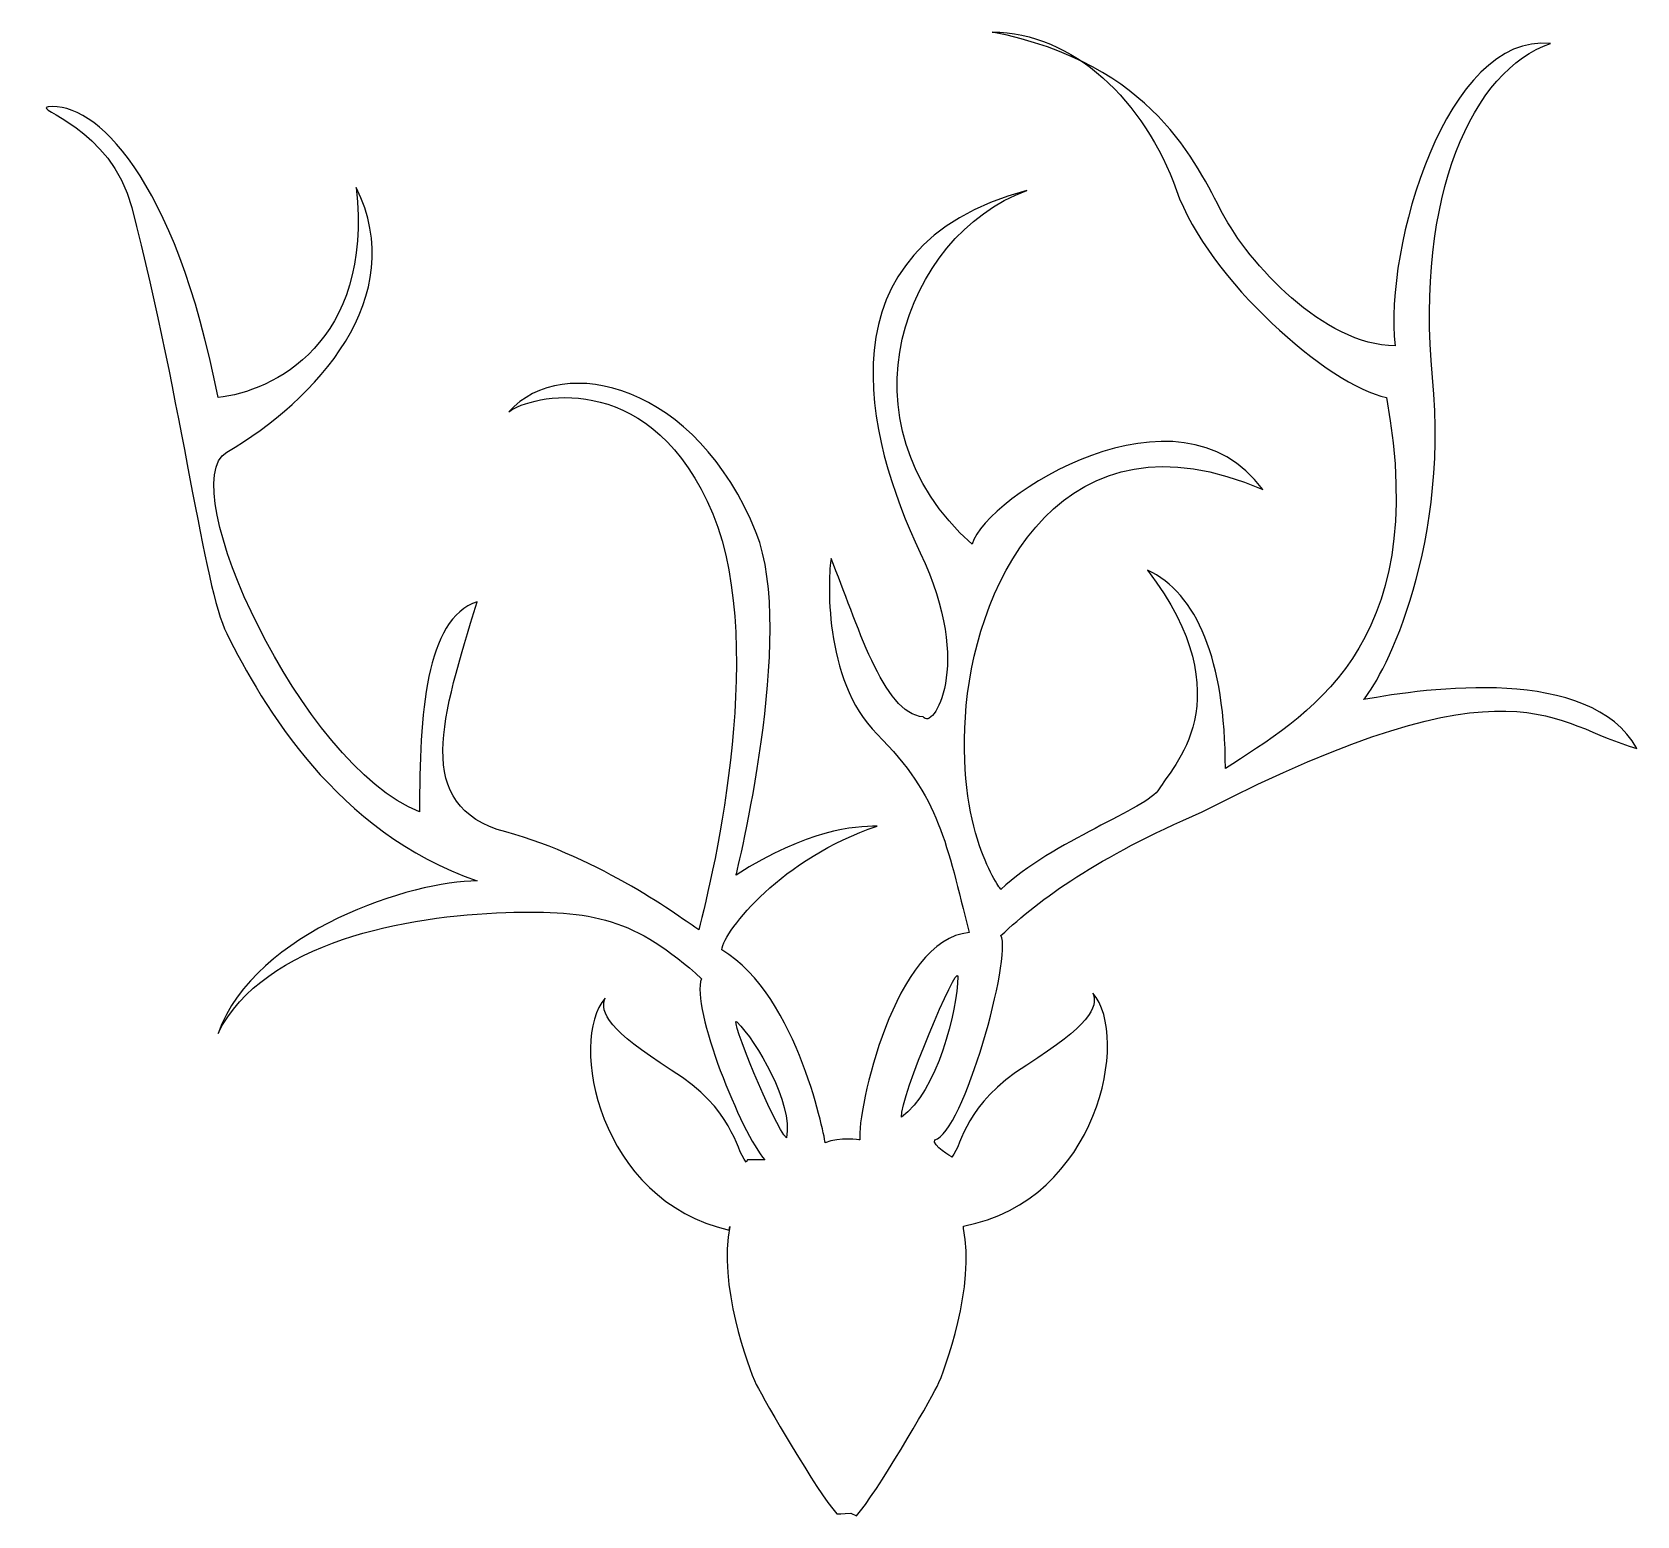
# Model space of a CAD drawing. Header units: centimetres. Extents: x -10.6 to 10.5, y -9.8 to 9.8.
import ezdxf

# ---------------------------------------------------------------- set-up
doc = ezdxf.new("R2010")
doc.units = ezdxf.units.CM
doc.header["$MEASUREMENT"] = 0
doc.layers.add('Camada 1', color=7, linetype='Continuous')

msp = doc.modelspace()

# ---------------------------------------------------------------- linework, layer by layer
at = {"layer": 'Camada 1'}
for points, knots in [([(0.12323, -9.71823), (0.01581, -9.72207), (-0.06148, -9.72553), (-0.06148, -9.72553), (-0.06148, -9.72553), (-0.32625, -9.42301), (-1.00699, -8.25037), (-1.12047, -8.02357), (-1.12047, -8.02357), (-1.22607, -7.81222), (-1.62678, -6.68311), (-1.46779, -5.94828), (-1.46779, -5.94828), (-1.46779, -5.94828), (-1.47769, -5.99434), (-1.47769, -5.99434), (-1.47769, -5.99434), (-3.19423, -5.61006), (-3.59232, -3.5053), (-3.10736, -2.94584), (-3.10736, -2.94584), (-3.183, -3.13488), (-3.05103, -3.37364), (-2.23749, -3.89133), (-2.23749, -3.89133), (-1.40532, -4.42084), (-1.40532, -4.91238), (-1.25406, -5.10159), (-1.25406, -5.10159), (-1.25406, -5.10159), (-1.2339, -5.07339), (-1.2339, -5.07339), (-1.2339, -5.07339), (-1.2339, -5.07339), (-1.00699, -5.07339), (-1.00699, -5.07339), (-1.00699, -5.07339), (-1.30951, -4.73311), (-1.99037, -3.06888), (-1.839, -2.69066), (-1.839, -2.69066), (-2.70895, -1.89641), (-3.27622, -1.7829), (-4.41094, -1.82071), (-4.41094, -1.82071), (-5.69835, -1.86357), (-7.588, -2.19909), (-8.19311, -3.40935), (-8.19311, -3.40935), (-7.70141, -2.04767), (-5.62117, -1.40468), (-4.78917, -1.40468), (-4.78917, -1.40468), (-6.64239, -0.76169), (-7.6032, 0.89537), (-8.07963, 1.84798), (-8.07963, 1.84798), (-8.38222, 2.45303), (-8.64699, 4.79801), (-9.32774, 7.44551), (-9.32774, 7.44551), (-9.59957, 8.50254), (-10.6369, 8.74271), (-10.42457, 8.76924), (-10.42457, 8.76924), (-9.81944, 8.84491), (-8.76039, 7.86156), (-8.1931, 4.94927), (-8.1931, 4.94927), (-7.47449, 5.02489), (-6.15068, 5.66793), (-6.37766, 7.71028), (-6.37766, 7.71028), (-5.65905, 6.27306), (-6.90627, 4.90996), (-8.07962, 4.23067), (-8.07962, 4.23067), (-8.79823, 3.81467), (-7.09624, 0.10809), (-5.54563, -0.49706), (-5.54563, -0.49706), (-5.54563, 0.78892), (-5.46993, 2.03701), (-4.78916, 2.26395), (-4.78916, 2.26395), (-5.24295, 0.75106), (-5.65903, -0.42144), (-4.41094, -0.7618), (-4.41094, -0.7618), (-3.16285, -1.10219), (-2.10377, -1.89644), (-1.87687, -2.0477), (-1.87687, -2.0477), (-1.68777, -1.32917), (-0.93138, 1.84784), (-1.76347, 3.58766), (-1.76347, 3.58766), (-2.59548, 5.32748), (-4.07056, 4.98707), (-4.37316, 4.76013), (-4.37316, 4.76013), (-3.65447, 5.55441), (-1.89814, 5.11581), (-1.12048, 3.17162), (-1.12048, 3.17162), (-0.591, 1.84788), (-1.38522, -1.32921), (-1.38522, -1.32921), (-1.38522, -1.32921), (-0.43965, -0.724), (0.16548, -0.68622), (0.46811, -0.68622), (0.46811, -0.68622), (-0.78001, -1.10225), (-1.53648, -2.04774), (-1.57424, -2.31248), (-1.57424, -2.31248), (-0.55311, -2.91769), (-0.21272, -4.84663), (-0.21272, -4.84663), (-0.21272, -4.84663), (-0.02354, -4.77093), (0.2412, -4.80869), (0.2412, -4.80869), (0.2412, -4.80869), (0.20334, -4.4306), (0.69499, -2.16119), (1.67842, -2.08565), (1.67842, -2.08565), (1.37576, -0.91318), (1.3002, -0.30797), (0.46811, 0.52412), (0.46811, 0.52412), (-0.25203, 1.24424), (-0.17488, 2.6043), (-0.13702, 2.83121), (-0.13702, 2.83121), (0.20334, 1.99915), (0.54373, 0.78884), (1.07321, 0.751), (1.07321, 0.751), (1.18669, 0.56196), (1.75396, 1.39402), (1.03543, 2.90688), (1.03543, 2.90688), (0.31674, 4.41974), (-0.32617, 6.91598), (2.43481, 7.67242), (2.43481, 7.67242), (0.80847, 7.06729), (-0.0614, 4.60884), (1.7162, 3.02033), (1.7162, 3.02033), (1.9053, 3.66332), (4.43932, 5.2518), (5.53615, 3.73894), (5.53615, 3.73894), (2.92644, 4.87363), (1.79188, 2.56648), (1.64056, 0.90234), (1.64056, 0.90234), (1.48922, -0.76181), (2.09443, -1.5182), (2.09443, -1.5182), (2.09443, -1.5182), (2.77518, -0.87521), (4.02327, -0.45931), (4.17464, -0.19446), (4.17464, -0.19446), (4.3259, 0.07028), (5.30933, 0.97799), (4.02335, 2.67997), (4.02335, 2.67997), (4.66626, 2.37739), (5.04451, 1.5075), (5.04451, 0.07028), (5.04451, 0.07028), (6.06572, 0.75103), (7.7676, 1.62098), (7.1625, 4.9493), (7.1625, 4.9493), (6.40611, 5.10056), (4.8176, 6.49997), (4.40152, 7.67244), (4.40152, 7.67244), (3.98543, 8.84492), (3.03992, 9.75265), (1.98095, 9.75265), (1.98095, 9.75265), (4.09891, 9.33659), (4.66618, 8.01288), (5.00665, 7.36989), (5.00665, 7.36989), (5.34709, 6.7269), (6.33044, 5.6301), (7.27598, 5.6301), (7.27598, 5.6301), (7.12472, 6.91608), (7.95681, 9.75268), (9.3183, 9.60139), (9.3183, 9.60139), (8.29717, 9.261), (7.54078, 7.59685), (7.76768, 5.2141), (7.76768, 5.2141), (7.99459, 2.83134), (7.04907, 1.16714), (6.85995, 0.97801), (6.85995, 0.97801), (7.69204, 1.12933), (9.84789, 1.43188), (10.45302, 0.33505), (10.45302, 0.33505), (9.35619, 0.63757), (8.86454, 1.62103), (4.74188, -0.49699), (4.74188, -0.49699), (3.3425, -1.1022), (2.62389, -1.63168), (2.09441, -2.12341), (2.09441, -2.12341), (2.24567, -2.38815), (1.60268, -4.73313), (1.22443, -4.80867), (1.22443, -4.80867), (1.18665, -4.88437), (1.45142, -5.03563), (1.45142, -5.03563), (1.45142, -5.03563), (1.60268, -4.84645), (1.60268, -4.35488), (2.43477, -3.82537), (2.43477, -3.82537), (3.24831, -3.30769), (3.38036, -3.0689), (3.30464, -2.87988), (3.30464, -2.87988), (3.79637, -3.44715), (3.38036, -5.60292), (1.60268, -5.94336), (1.60268, -5.94336), (1.60268, -5.94336), (1.60339, -5.97556), (1.60339, -5.97556), (1.60339, -5.97556), (1.76238, -6.7102), (1.36167, -7.83947), (1.25599, -8.05069), (1.25599, -8.05069), (1.14251, -8.27765), (0.46174, -9.45015), (0.197, -9.75265), (0.197, -9.75265), (0.197, -9.75265), (0.12323, -9.71823), (0.12323, -9.71823)], [0, 0, 0, 0, 0.01538462, 0.01538462, 0.01538462, 0.01538462, 0.03076923, 0.03076923, 0.03076923, 0.03076923, 0.04615385, 0.04615385, 0.04615385, 0.04615385, 0.06153846, 0.06153846, 0.06153846, 0.06153846, 0.07692308, 0.07692308, 0.07692308, 0.07692308, 0.09230769, 0.09230769, 0.09230769, 0.09230769, 0.10769231, 0.10769231, 0.10769231, 0.10769231, 0.12307692, 0.12307692, 0.12307692, 0.12307692, 0.13846154, 0.13846154, 0.13846154, 0.13846154, 0.15384615, 0.15384615, 0.15384615, 0.15384615, 0.16923077, 0.16923077, 0.16923077, 0.16923077, 0.18461538, 0.18461538, 0.18461538, 0.18461538, 0.2, 0.2, 0.2, 0.2, 0.21538462, 0.21538462, 0.21538462, 0.21538462, 0.23076923, 0.23076923, 0.23076923, 0.23076923, 0.24615385, 0.24615385, 0.24615385, 0.24615385, 0.26153846, 0.26153846, 0.26153846, 0.26153846, 0.27692308, 0.27692308, 0.27692308, 0.27692308, 0.29230769, 0.29230769, 0.29230769, 0.29230769, 0.30769231, 0.30769231, 0.30769231, 0.30769231, 0.32307692, 0.32307692, 0.32307692, 0.32307692, 0.33846154, 0.33846154, 0.33846154, 0.33846154, 0.35384615, 0.35384615, 0.35384615, 0.35384615, 0.36923077, 0.36923077, 0.36923077, 0.36923077, 0.38461538, 0.38461538, 0.38461538, 0.38461538, 0.4, 0.4, 0.4, 0.4, 0.41538462, 0.41538462, 0.41538462, 0.41538462, 0.43076923, 0.43076923, 0.43076923, 0.43076923, 0.44615385, 0.44615385, 0.44615385, 0.44615385, 0.46153846, 0.46153846, 0.46153846, 0.46153846, 0.47692308, 0.47692308, 0.47692308, 0.47692308, 0.49230769, 0.49230769, 0.49230769, 0.49230769, 0.50769231, 0.50769231, 0.50769231, 0.50769231, 0.52307692, 0.52307692, 0.52307692, 0.52307692, 0.53846154, 0.53846154, 0.53846154, 0.53846154, 0.55384615, 0.55384615, 0.55384615, 0.55384615, 0.56923077, 0.56923077, 0.56923077, 0.56923077, 0.58461538, 0.58461538, 0.58461538, 0.58461538, 0.6, 0.6, 0.6, 0.6, 0.61538462, 0.61538462, 0.61538462, 0.61538462, 0.63076923, 0.63076923, 0.63076923, 0.63076923, 0.64615385, 0.64615385, 0.64615385, 0.64615385, 0.66153846, 0.66153846, 0.66153846, 0.66153846, 0.67692308, 0.67692308, 0.67692308, 0.67692308, 0.69230769, 0.69230769, 0.69230769, 0.69230769, 0.70769231, 0.70769231, 0.70769231, 0.70769231, 0.72307692, 0.72307692, 0.72307692, 0.72307692, 0.73846154, 0.73846154, 0.73846154, 0.73846154, 0.75384615, 0.75384615, 0.75384615, 0.75384615, 0.76923077, 0.76923077, 0.76923077, 0.76923077, 0.78461538, 0.78461538, 0.78461538, 0.78461538, 0.8, 0.8, 0.8, 0.8, 0.81538462, 0.81538462, 0.81538462, 0.81538462, 0.83076923, 0.83076923, 0.83076923, 0.83076923, 0.84615385, 0.84615385, 0.84615385, 0.84615385, 0.86153846, 0.86153846, 0.86153846, 0.86153846, 0.87692308, 0.87692308, 0.87692308, 0.87692308, 0.89230769, 0.89230769, 0.89230769, 0.89230769, 0.90769231, 0.90769231, 0.90769231, 0.90769231, 0.92307692, 0.92307692, 0.92307692, 0.92307692, 0.93846154, 0.93846154, 0.93846154, 0.93846154, 0.95384615, 0.95384615, 0.95384615, 0.95384615, 0.96923077, 0.96923077, 0.96923077, 0.96923077, 1, 1, 1, 1]), ([(1.52822, -2.66232), (1.52822, -2.46372), (0.76609, -4.25575), (0.78924, -4.50964), (0.78924, -4.50964), (1.25115, -4.18629), (1.52809, -3.1011), (1.52822, -2.66232)], [0, 0, 0, 0, 0.33333333, 0.33333333, 0.33333333, 0.33333333, 1, 1, 1, 1]), ([(-1.37391, -3.25924), (-1.49091, -3.14224), (-0.88427, -4.64672), (-0.72105, -4.78268), (-0.72105, -4.78268), (-0.63946, -4.32012), (-1.11555, -3.51777), (-1.37391, -3.25924)], [0, 0, 0, 0, 0.33333333, 0.33333333, 0.33333333, 0.33333333, 1, 1, 1, 1])]:
    msp.add_open_spline(points, degree=3, knots=knots, dxfattribs=at)

doc.saveas('drawing.dxf')
